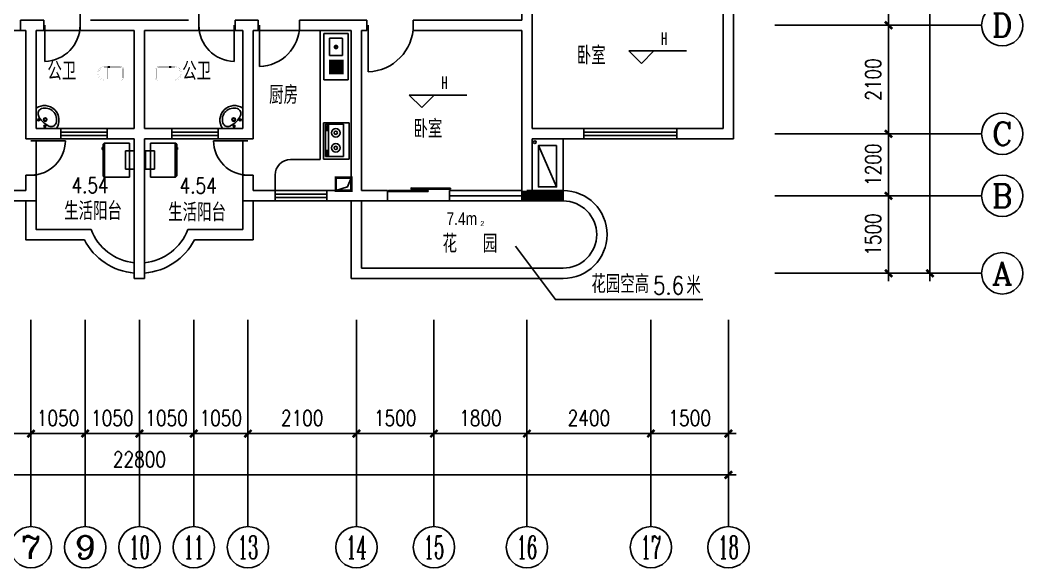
# Model space of a CAD drawing. Header units: millimetres. Extents: x 1697 to 35897, y 606 to 31682.
# Drawn here: x 16486 to 35897, y 606 to 11206 of the extents above; entities that cross this region are included whole.
import ezdxf
from ezdxf.enums import TextEntityAlignment as Align

# ---------------------------------------------------------------- set-up
doc = ezdxf.new("R2010")
doc.units = ezdxf.units.MM
doc.linetypes.add('HIDDEN', pattern=[7.5, 5, -2.5])
for name, color, linetype in [('AXIS', 3, 'Continuous'), ('AXIS_TEXT', 7, 'Continuous'), ('BALCONY', 6, 'Continuous'), ('COLUMN', 7, 'Continuous'), ('HATCH', 5, 'Continuous'), ('JJ', 252, 'Continuous'), ('PUB_DIM', 3, 'Continuous'), ('PUB_TEXT', 7, 'Continuous'), ('TOTHER', 7, 'Continuous'), ('WALL', 255, 'Continuous'), ('WINDOW', 2, 'Continuous'), ('WINDOW_TEXT', 7, 'Continuous')]:
    doc.layers.add(name, color=color, linetype=linetype)
doc.styles.add('-汉鼎简报宋', font='', dxfattribs={"width": 0.8})
doc.styles.add('_HZTXT', font='txt.shx', dxfattribs={"bigfont": 'HZTXT.shx'})
doc.styles.add('COMPLEX', font='COMPLEX')
doc.styles.add('DIM_FONT', font='SIMPLEX.shx', dxfattribs={"width": 0.8})
doc.styles.add('SIMPLEX', font='SIMPLEX.SHX')
doc.styles.get("Standard").update_dxf_attribs({"font": 'arial.ttf'})
doc.styles.get('-汉鼎简报宋').set_extended_font_data('汉鼎简报宋')
doc.dimstyles.new('AXIS', dxfattribs={"dimtxt": 300, "dimasz": 1, "dimexe": 250, "dimexo": 300, "dimgap": 150, "dimtad": 1, "dimdec": 0, "dimdsep": 46, "dimtxsty": 'DIM_FONT', "dimblk": '_DIMX', "dimcen": 2.5, "dimse1": 1, "dimse2": 1, "dimclrt": 7, "dimadec": 0, "dimazin": 0, "dimtfac": 1, "dimtdec": 0, "dimtix": 1, "dimtmove": 2, "dimatfit": 3, "dimldrblk": '_DIMX', "dimfxl": 1, "dimtolj": 1, "dimtzin": 0, "dimarcsym": 0})

# ---------------------------------------------------------------- blocks, each defined once
blk = doc.blocks.new('_AXISO')
blk.add_circle((0, 0), 0.5)
at = {"layer": 'AXIS_TEXT', "style": 'COMPLEX', "width": 1.041667}
blk.add_attdef('A', text='', height=0.56, dxfattribs=at).set_placement((-0.25, -0.28), (0.25, -0.28), align=Align.FIT)
blk = doc.blocks.new('_DIMX')
blk.add_line((-150, 0), (150, 0))
at = {"const_width": 50}
blk.add_lwpolyline([(-70, -70), (70, 70)], dxfattribs=at)
blk = doc.blocks.new('*D117')
at = {"layer": 'AXIS', "color": 0, "lineweight": -2, "transparency": 16777216}
blk.add_line((30196, 3206), (28698, 3206), dxfattribs=at)
at = {"layer": 'DEFPOINTS', "color": 0, "transparency": 16777216}
for p in [(28697, 5406), (30197, 5406), (28697, 3206)]:
    blk.add_point(p, dxfattribs=at)
at = {"layer": 'AXIS', "color": 0, "lineweight": -2, "transparency": 16777216}
for p, rotation in [((28697, 3206), 179.9999999999956), ((30197, 3206), 359.9999999999956)]:
    blk.add_blockref('_DIMX', p, dxfattribs=dict(at, rotation=rotation))
at = {"layer": 'AXIS', "color": 7, "transparency": 16777216, "insert": (29447, 3506), "char_height": 300, "attachment_point": 5, "style": 'DIM_FONT'}
blk.add_mtext('\\A1;1500', dxfattribs=at)
blk = doc.blocks.new('*D118')
at = {"layer": 'AXIS', "color": 0, "lineweight": -2, "transparency": 16777216}
blk.add_line((30196, 2406), (7398, 2406), dxfattribs=at)
at = {"layer": 'DEFPOINTS', "color": 0, "transparency": 16777216}
for p in [(7397, 5406), (30197, 5406), (7397, 2406)]:
    blk.add_point(p, dxfattribs=at)
at = {"layer": 'AXIS', "color": 0, "lineweight": -2, "transparency": 16777216}
for p, rotation in [((7397, 2406), 179.9999999999941), ((30197, 2406), 359.9999999999941)]:
    blk.add_blockref('_DIMX', p, dxfattribs=dict(at, rotation=rotation))
at = {"layer": 'AXIS', "color": 7, "transparency": 16777216, "insert": (18797, 2706), "char_height": 300, "attachment_point": 5, "style": 'DIM_FONT'}
blk.add_mtext('\\A1;22800', dxfattribs=at)
blk = doc.blocks.new('_DBLK')
blk.add_line((-0.45, 0), (-0.45, -0.95))
blk.add_arc((-0.45, 0), 0.95, 270, 0)
at = {"layer": 'WINDOW_TEXT', "style": 'SIMPLEX', "flags": 9}
blk.add_attdef('A', text='', height=1, dxfattribs=at).set_placement((0, 1.5), align=Align.MIDDLE)
blk = doc.blocks.new('M_E12')
at = {"color": 7}
for q in [(0, -393), (392, 0)]:
    blk.add_line((0, 0), q, dxfattribs=at)
for centre, radius in [((48, -168), 19), ((48, -168), 10), ((175, -175), 34.6), ((168, -48), 19), ((175, -175), 26.5), ((168, -48), 10)]:
    blk.add_circle(centre, radius, dxfattribs=at)
for centre, radius, start, end in [((161, -163), 282, 235.0241, 35.2347), ((418, -420), 410, 114.3843, 155.6157), ((174, -176), 222, 251.5651, 18.4349), ((290, -138), 100, 18.4349, 114.3843), ((136, -292), 100, 155.6157, 251.5651)]:
    blk.add_arc(centre, radius, start, end, dxfattribs=at)
at = {"width": 0.8, "flags": 9}
for tag in ['XSIZE', 'YSIZE']:
    blk.add_attdef(tag, (0, 0), '', height=0.5, dxfattribs=at)
blk = doc.blocks.new('*D97')
at = {"layer": 'AXIS', "color": 0, "lineweight": -2, "transparency": 16777216}
for p, q in [((19846, 3206), (19845, 3206)), ((20897, 3206), (19847, 3206)), ((20898, 3206), (20899, 3206))]:
    blk.add_line(p, q, dxfattribs=at)
at = {"layer": 'DEFPOINTS', "color": 0, "transparency": 16777216}
for p in [(19847, 5406), (20897, 5406), (19847, 3206)]:
    blk.add_point(p, dxfattribs=at)
at = {"layer": 'AXIS', "color": 0, "lineweight": -2, "transparency": 16777216}
blk.add_blockref('_DIMX', (19847, 3206), dxfattribs=at)
at = {"layer": 'AXIS', "color": 0, "lineweight": -2, "transparency": 16777216, "rotation": 180}
blk.add_blockref('_DIMX', (20897, 3206), dxfattribs=at)
at = {"layer": 'AXIS', "color": 7, "transparency": 16777216, "insert": (20372, 3506), "char_height": 300, "attachment_point": 5, "style": 'DIM_FONT'}
blk.add_mtext('\\A1;1050', dxfattribs=at)
blk = doc.blocks.new('M_A2ZXL')
blk.add_line((-0.472, 0), (-0.472, -1))
blk.add_arc((-0.5, 0), 1, 271.6231, 0)
blk = doc.blocks.new('*D98')
at = {"layer": 'AXIS', "color": 0, "lineweight": -2, "transparency": 16777216}
blk.add_line((16696, 3206), (14598, 3206), dxfattribs=at)
at = {"layer": 'DEFPOINTS', "color": 0, "transparency": 16777216}
for p in [(14597, 5406), (16697, 5406), (14597, 3206)]:
    blk.add_point(p, dxfattribs=at)
at = {"layer": 'AXIS', "color": 0, "lineweight": -2, "transparency": 16777216, "rotation": 180}
blk.add_blockref('_DIMX', (14597, 3206), dxfattribs=at)
at = {"layer": 'AXIS', "color": 0, "lineweight": -2, "transparency": 16777216}
blk.add_blockref('_DIMX', (16697, 3206), dxfattribs=at)
at = {"layer": 'AXIS', "color": 7, "transparency": 16777216, "insert": (15647, 3506), "char_height": 300, "attachment_point": 5, "style": 'DIM_FONT'}
blk.add_mtext('\\A1;2100', dxfattribs=at)
blk = doc.blocks.new('*D101')
at = {"layer": 'AXIS', "color": 0, "lineweight": -2, "transparency": 16777216}
for p, q in [((18796, 3206), (18795, 3206)), ((19847, 3206), (18797, 3206)), ((19848, 3206), (19849, 3206))]:
    blk.add_line(p, q, dxfattribs=at)
at = {"layer": 'DEFPOINTS', "color": 0, "transparency": 16777216}
for p in [(18797, 5406), (19847, 5406), (18797, 3206)]:
    blk.add_point(p, dxfattribs=at)
at = {"layer": 'AXIS', "color": 0, "lineweight": -2, "transparency": 16777216}
blk.add_blockref('_DIMX', (18797, 3206), dxfattribs=at)
at = {"layer": 'AXIS', "color": 0, "lineweight": -2, "transparency": 16777216, "rotation": 180}
blk.add_blockref('_DIMX', (19847, 3206), dxfattribs=at)
at = {"layer": 'AXIS', "color": 7, "transparency": 16777216, "insert": (19322, 3506), "char_height": 300, "attachment_point": 5, "style": 'DIM_FONT'}
blk.add_mtext('\\A1;1050', dxfattribs=at)
blk = doc.blocks.new('*D102')
at = {"layer": 'AXIS', "color": 0, "lineweight": -2, "transparency": 16777216}
for p, q in [((17746, 3206), (17745, 3206)), ((18797, 3206), (17747, 3206)), ((18798, 3206), (18799, 3206))]:
    blk.add_line(p, q, dxfattribs=at)
at = {"layer": 'DEFPOINTS', "color": 0, "transparency": 16777216}
for p in [(17747, 5406), (18797, 5406), (17747, 3206)]:
    blk.add_point(p, dxfattribs=at)
at = {"layer": 'AXIS', "color": 0, "lineweight": -2, "transparency": 16777216}
blk.add_blockref('_DIMX', (17747, 3206), dxfattribs=at)
at = {"layer": 'AXIS', "color": 0, "lineweight": -2, "transparency": 16777216, "rotation": 180}
blk.add_blockref('_DIMX', (18797, 3206), dxfattribs=at)
at = {"layer": 'AXIS', "color": 7, "transparency": 16777216, "insert": (18272, 3506), "char_height": 300, "attachment_point": 5, "style": 'DIM_FONT'}
blk.add_mtext('\\A1;1050', dxfattribs=at)
blk = doc.blocks.new('*D103')
at = {"layer": 'AXIS', "color": 0, "lineweight": -2, "transparency": 16777216}
for p, q in [((16696, 3206), (16695, 3206)), ((17747, 3206), (16697, 3206)), ((17748, 3206), (17749, 3206))]:
    blk.add_line(p, q, dxfattribs=at)
at = {"layer": 'DEFPOINTS', "color": 0, "transparency": 16777216}
for p in [(16697, 5406), (17747, 5406), (16697, 3206)]:
    blk.add_point(p, dxfattribs=at)
at = {"layer": 'AXIS', "color": 0, "lineweight": -2, "transparency": 16777216}
blk.add_blockref('_DIMX', (16697, 3206), dxfattribs=at)
at = {"layer": 'AXIS', "color": 0, "lineweight": -2, "transparency": 16777216, "rotation": 180}
blk.add_blockref('_DIMX', (17747, 3206), dxfattribs=at)
at = {"layer": 'AXIS', "color": 7, "transparency": 16777216, "insert": (17222, 3506), "char_height": 300, "attachment_point": 5, "style": 'DIM_FONT'}
blk.add_mtext('\\A1;1050', dxfattribs=at)
blk = doc.blocks.new('ICE')
at = {"color": 2}
for p, q in [((-330, 583), (-308, 603)), ((-330, 94), (-330, 583)), ((-308, 603), (308, 603)), ((308, 603), (330, 583)), ((330, 583), (330, 94)), ((330, 94), (-330, 94)), ((-177, 94), (-177, 0)), ((-177, 0), (177, 0)), ((177, 0), (177, 94))]:
    blk.add_line(p, q, dxfattribs=at)
at = {"color": 8}
for p, q in [((-244, 621), (-202, 621)), ((-244, 603), (-244, 621)), ((-202, 603), (-244, 603)), ((-202, 621), (-202, 603)), ((-330, 573), (330, 573)), ((-177, 171), (177, 171)), ((-177, 94), (-177, 171)), ((177, 171), (177, 94))]:
    blk.add_line(p, q, dxfattribs=at)
blk = doc.blocks.new('_E13XXU')
at = {"layer": 'HATCH'}
blk.add_blockref('ICE', (106, 1), dxfattribs=at)
at = {"style": 'DIM_FONT', "width": 0.8, "flags": 9}
for tag in ['XSIZE', 'YSIZE']:
    blk.add_attdef(tag, (0, 0), '', height=0.5, dxfattribs=at)
blk = doc.blocks.new('_WBLK')
for p, q in [((-0.5, 0.5), (0.5, 0.5)), ((0.5, 0.167), (-0.5, 0.167)), ((0.5, -0.167), (-0.5, -0.167)), ((-0.5, -0.5), (0.5, -0.5))]:
    blk.add_line(p, q)
at = {"layer": 'WINDOW_TEXT', "style": 'SIMPLEX', "flags": 9}
blk.add_attdef('A', text='', height=1, dxfattribs=at).set_placement((0, 1.5), align=Align.MIDDLE)
blk = doc.blocks.new('M_E2')
blk.add_line((-306, -118), (-266, -118))
at = {"const_width": 1.5}
for points in [[(-366, 138, 0.97895), (-366, -138, 0.97895)], [(-366, 118, 0.97895), (-366, -118, 0.97895)], [(-306, 118, 0.414214), (-316, 108, 0.414214)], [(0, 88, 0.462192), (-59, 137, 0.462192)], [(-20, 88, 0.414214), (-50, 118, 0.414214)], [(-316, -108, 0.414214), (-306, -118, 0.414214)], [(-59, -137, 0.462192), (0, -88, 0.462192)], [(-50, -118, 0.414214), (-20, -88, 0.414214)]]:
    blk.add_lwpolyline(points, format="xyb", dxfattribs=at)
for points in [[(-366, 137), (-59, 137)], [(-316, 118), (-366, 118)], [(-340, 118), (-266, 118)], [(-316, 108), (-316, -108)], [(-50, 118), (-267, 118)], [(-20, -88), (-20, 88)], [(0, 88), (0, -88)], [(-381, -137), (-59, -137)], [(-316, -118), (-366, -118)], [(-340, -118), (-266, -118)], [(-266, -118), (-50, -118)]]:
    blk.add_lwpolyline(points, dxfattribs=at)
at = {"width": 0.8, "flags": 9}
for tag in ['XSIZE', 'YSIZE']:
    blk.add_attdef(tag, (0, 0), '', height=0.5, dxfattribs=at)
blk = doc.blocks.new('*D113')
at = {"layer": 'AXIS', "color": 0, "lineweight": -2, "transparency": 16777216}
blk.add_line((26296, 3206), (24498, 3206), dxfattribs=at)
at = {"layer": 'DEFPOINTS', "color": 0, "transparency": 16777216}
for p in [(24497, 5406), (26297, 5406), (24497, 3206)]:
    blk.add_point(p, dxfattribs=at)
at = {"layer": 'AXIS', "color": 0, "lineweight": -2, "transparency": 16777216, "rotation": 180}
blk.add_blockref('_DIMX', (24497, 3206), dxfattribs=at)
at = {"layer": 'AXIS', "color": 0, "lineweight": -2, "transparency": 16777216}
blk.add_blockref('_DIMX', (26297, 3206), dxfattribs=at)
at = {"layer": 'AXIS', "color": 7, "transparency": 16777216, "insert": (25397, 3506), "char_height": 300, "attachment_point": 5, "style": 'DIM_FONT'}
blk.add_mtext('\\A1;1800', dxfattribs=at)
blk = doc.blocks.new('*D114')
at = {"layer": 'AXIS', "color": 0, "lineweight": -2, "transparency": 16777216}
blk.add_line((24496, 3206), (22998, 3206), dxfattribs=at)
at = {"layer": 'DEFPOINTS', "color": 0, "transparency": 16777216}
for p in [(22997, 5406), (24497, 5406), (22997, 3206)]:
    blk.add_point(p, dxfattribs=at)
at = {"layer": 'AXIS', "color": 0, "lineweight": -2, "transparency": 16777216, "rotation": 180}
blk.add_blockref('_DIMX', (22997, 3206), dxfattribs=at)
at = {"layer": 'AXIS', "color": 0, "lineweight": -2, "transparency": 16777216}
blk.add_blockref('_DIMX', (24497, 3206), dxfattribs=at)
at = {"layer": 'AXIS', "color": 7, "transparency": 16777216, "insert": (23747, 3506), "char_height": 300, "attachment_point": 5, "style": 'DIM_FONT'}
blk.add_mtext('\\A1;1500', dxfattribs=at)
blk = doc.blocks.new('*D115')
at = {"layer": 'AXIS', "color": 0, "lineweight": -2, "transparency": 16777216}
blk.add_line((22996, 3206), (20898, 3206), dxfattribs=at)
at = {"layer": 'DEFPOINTS', "color": 0, "transparency": 16777216}
for p in [(20897, 5406), (22997, 5406), (20897, 3206)]:
    blk.add_point(p, dxfattribs=at)
at = {"layer": 'AXIS', "color": 0, "lineweight": -2, "transparency": 16777216, "rotation": 180}
blk.add_blockref('_DIMX', (20897, 3206), dxfattribs=at)
at = {"layer": 'AXIS', "color": 0, "lineweight": -2, "transparency": 16777216}
blk.add_blockref('_DIMX', (22997, 3206), dxfattribs=at)
at = {"layer": 'AXIS', "color": 7, "transparency": 16777216, "insert": (21947, 3506), "char_height": 300, "attachment_point": 5, "style": 'DIM_FONT'}
blk.add_mtext('\\A1;2100', dxfattribs=at)
blk = doc.blocks.new('*D116')
at = {"layer": 'AXIS', "color": 0, "lineweight": -2, "transparency": 16777216}
blk.add_line((28696, 3206), (26298, 3206), dxfattribs=at)
at = {"layer": 'DEFPOINTS', "color": 0, "transparency": 16777216}
for p in [(26297, 5406), (28697, 5406), (26297, 3206)]:
    blk.add_point(p, dxfattribs=at)
at = {"layer": 'AXIS', "color": 0, "lineweight": -2, "transparency": 16777216, "rotation": 180}
blk.add_blockref('_DIMX', (26297, 3206), dxfattribs=at)
at = {"layer": 'AXIS', "color": 0, "lineweight": -2, "transparency": 16777216}
blk.add_blockref('_DIMX', (28697, 3206), dxfattribs=at)
at = {"layer": 'AXIS', "color": 7, "transparency": 16777216, "insert": (27497, 3506), "char_height": 300, "attachment_point": 5, "style": 'DIM_FONT'}
blk.add_mtext('\\A1;2400', dxfattribs=at)
blk = doc.blocks.new('M_A14NPV')
for points in [[(0.632, 0.226), (0.629, 0.208), (-0.164, 0.208), (-0.164, 0.229)], [(0.18, 0.178), (0.177, 0.16), (-0.617, 0.16), (-0.617, 0.181)]]:
    blk.add_lwpolyline(points, close=True)
blk = doc.blocks.new('M_E19')
for p, q in [((-323, -113), (-323, -456)), ((299, -113), (-323, -113)), ((299, -456), (299, -113)), ((-323, -400), (299, -400)), ((-323, -456), (299, -456)), ((-291, -422), (-291, -434)), ((-216, -432), (-280, -432)), ((-280, -432), (-280, -448)), ((-280, -448), (-216, -448)), ((-216, -448), (-216, -432)), ((-199, -423), (-199, -434)), ((182, -422), (182, -434)), ((193, -432), (193, -448)), ((257, -432), (193, -432)), ((193, -448), (257, -448)), ((257, -448), (257, -432)), ((274, -423), (274, -434))]:
    blk.add_line(p, q)
for points in [[(-199, -423, 0.259034), (-201, -420, 0.076276), (-213, -415, 0.036515), (-226, -412, 0.026615), (-245, -411, 0.026615), (-264, -412, 0.036515), (-277, -415, 0.076276), (-289, -420, 0.259034), (-291, -423, 0.078462), (-291, -424, 0.056762)], [(-199, -434, 0.259034), (-201, -430, 0.076276), (-213, -425, 0.036515), (-226, -423, 0.026615), (-245, -422, 0.026615), (-264, -423, 0.036515), (-277, -425, 0.076276), (-289, -430, 0.259034), (-291, -434, 0.259034), (-289, -437, 0.056762), (-280, -441, 0.036515)], [(-216, -443, 0.008736), (-213, -442, 0.076276), (-201, -437, 0.259034), (-199, -434, 0.259034)], [(274, -423, 0.259034), (272, -420, 0.076276), (260, -415, 0.036515), (247, -412, 0.026615), (228, -411, 0.026615), (209, -412, 0.036515), (196, -415, 0.076276), (184, -420, 0.259034), (182, -423, 0.078462), (182, -424, 0.056762)], [(274, -434, 0.259034), (272, -430, 0.076276), (260, -425, 0.036515), (247, -423, 0.026615), (228, -422, 0.026615), (209, -423, 0.036515), (196, -425, 0.076276), (184, -430, 0.259034), (182, -434, 0.259034), (184, -437, 0.056762), (193, -441, 0.036515)], [(257, -443, 0.008736), (260, -442, 0.076276), (272, -437, 0.259034), (274, -434, 0.259034)]]:
    blk.add_lwpolyline(points, format="xyb")
at = {"layer": 'TOTHER', "linetype": 'Continuous'}
for p, q in [((-350, 0), (350, 0)), ((-350, -500), (-350, 0)), ((350, 0), (350, -500)), ((350, -500), (-350, -500))]:
    blk.add_line(p, q, dxfattribs=at)
for centre, radius in [((-158, -259), 82.5), ((134, -259), 82.5), ((-158, -259), 31.6), ((134, -259), 31.6)]:
    blk.add_circle(centre, radius, dxfattribs=at)
at = {"width": 0.8, "flags": 9}
for tag in ['XSIZE', 'YSIZE']:
    blk.add_attdef(tag, (0, 0), '', height=0.5, dxfattribs=at)
blk = doc.blocks.new('M_E16')
for p, q in [((-359, -351), (-359, -119)), ((-347, -107), (-34, -107)), ((-22, -119), (-22, -351)), ((63, -103), (336, -103)), ((63, -132), (336, -132)), ((63, -153), (336, -153)), ((63, -182), (336, -182)), ((-34, -363), (-347, -363)), ((63, -203), (336, -203)), ((63, -232), (336, -232)), ((63, -253), (336, -253)), ((63, -282), (336, -282)), ((63, -303), (336, -303)), ((63, -332), (336, -332)), ((63, -353), (336, -353))]:
    blk.add_line(p, q)
for points, const_width in [([(-353, -95), (-370, -113)], 1.91), ([(-370, -357), (-370, -113)], 2), ([(-353, -95), (-28, -95)], 1.8), ([(-10, -113), (-28, -95)], 1.91), ([(-10, -113), (-10, -357)], 2), ([(-370, -357), (-353, -375)], 1.91), ([(-28, -375), (-353, -375)], 1.8), ([(-28, -375), (-10, -357)], 1.91)]:
    blk.add_lwpolyline(points, dxfattribs=dict(const_width=const_width))
for points in [[(-347, -107), (-351, -108), (-354, -110), (-357, -113), (-358, -117), (-359, -119)], [(-22, -119), (-23, -115), (-25, -111), (-28, -109), (-32, -107), (-34, -107)], [(-359, -351), (-358, -355), (-356, -358), (-353, -361), (-349, -363), (-347, -363)], [(-216, -235), (-215, -245), (-209, -255), (-202, -261), (-192, -265), (-182, -265), (-172, -261), (-164, -255), (-159, -245), (-157, -235), (-159, -225), (-164, -215), (-172, -209), (-182, -205), (-192, -205), (-202, -209), (-209, -215), (-215, -225), (-216, -235)], [(-206, -235), (-205, -242), (-201, -248), (-196, -252), (-190, -254), (-183, -254), (-177, -252), (-172, -248), (-169, -242), (-168, -235), (-169, -228), (-172, -222), (-177, -218), (-183, -215), (-190, -215), (-196, -218), (-201, -222), (-205, -228), (-206, -235)], [(-34, -363), (-30, -362), (-26, -360), (-24, -357), (-22, -353), (-22, -351)]]:
    blk.add_lwpolyline(points)
at = {"layer": 'TOTHER', "linetype": 'Continuous'}
for p, q in [((-450, 0), (450, 0)), ((-450, -471), (-450, 0)), ((450, 0), (450, -471)), ((-450, -471), (450, -471))]:
    blk.add_line(p, q, dxfattribs=at)
at = {"layer": 'TOTHER', "linetype": 'HIDDEN'}
blk.add_line((-450, 0), (-450, -300), dxfattribs=at)
at = {"width": 0.8, "flags": 9}
for tag in ['XSIZE', 'YSIZE']:
    blk.add_attdef(tag, (0, 0), '', height=0.5, dxfattribs=at)
blk = doc.blocks.new('_FZH')
blk.add_solid([(-0.5, -0.5), (0.5, -0.5), (-0.5, 0.5), (0.5, 0.5)])
blk = doc.blocks.new('*D83')
at = {"layer": 'AXIS', "color": 0, "lineweight": -2, "transparency": 16777216}
blk.add_line((34097, 23105), (34097, 6307), dxfattribs=at)
at = {"layer": 'DEFPOINTS', "color": 0, "transparency": 16777216}
for p in [(31097, 23106), (31097, 6306), (34097, 6306)]:
    blk.add_point(p, dxfattribs=at)
at = {"layer": 'AXIS', "color": 0, "lineweight": -2, "transparency": 16777216}
for p, rotation in [((34097, 23106), 90), ((34097, 6306), 270)]:
    blk.add_blockref('_DIMX', p, dxfattribs=dict(at, rotation=rotation))
at = {"layer": 'AXIS', "color": 7, "transparency": 16777216, "insert": (33797, 14706), "char_height": 300, "attachment_point": 5, "rotation": 90, "style": 'DIM_FONT'}
blk.add_mtext('\\A1;16800', dxfattribs=at)
blk = doc.blocks.new('*D84')
at = {"layer": 'AXIS', "color": 0, "lineweight": -2, "transparency": 16777216}
blk.add_line((33297, 7805), (33297, 6307), dxfattribs=at)
at = {"layer": 'DEFPOINTS', "color": 0, "transparency": 16777216}
for p in [(31097, 7806), (31097, 6306), (33297, 6306)]:
    blk.add_point(p, dxfattribs=at)
at = {"layer": 'AXIS', "color": 0, "lineweight": -2, "transparency": 16777216}
for p, rotation in [((33297, 7806), 90), ((33297, 6306), 270)]:
    blk.add_blockref('_DIMX', p, dxfattribs=dict(at, rotation=rotation))
at = {"layer": 'AXIS', "color": 7, "transparency": 16777216, "insert": (32997, 7056), "char_height": 300, "attachment_point": 5, "rotation": 90, "style": 'DIM_FONT'}
blk.add_mtext('\\A1;1500', dxfattribs=at)
blk = doc.blocks.new('*D87')
at = {"layer": 'AXIS', "color": 0, "lineweight": -2, "transparency": 16777216}
blk.add_line((33297, 12305), (33297, 11107), dxfattribs=at)
at = {"layer": 'DEFPOINTS', "color": 0, "transparency": 16777216}
for p in [(31097, 12306), (31097, 11106), (33297, 11106)]:
    blk.add_point(p, dxfattribs=at)
at = {"layer": 'AXIS', "color": 0, "lineweight": -2, "transparency": 16777216}
for p, rotation in [((33297, 12306), 90), ((33297, 11106), 270)]:
    blk.add_blockref('_DIMX', p, dxfattribs=dict(at, rotation=rotation))
at = {"layer": 'AXIS', "color": 7, "transparency": 16777216, "insert": (32997, 11706), "char_height": 300, "attachment_point": 5, "rotation": 90, "style": 'DIM_FONT'}
blk.add_mtext('\\A1;1200', dxfattribs=at)
blk = doc.blocks.new('*D88')
at = {"layer": 'AXIS', "color": 0, "lineweight": -2, "transparency": 16777216}
blk.add_line((33297, 11105), (33297, 9007), dxfattribs=at)
at = {"layer": 'DEFPOINTS', "color": 0, "transparency": 16777216}
for p in [(31097, 11106), (31097, 9006), (33297, 9006)]:
    blk.add_point(p, dxfattribs=at)
at = {"layer": 'AXIS', "color": 0, "lineweight": -2, "transparency": 16777216}
for p, rotation in [((33297, 11106), 90), ((33297, 9006), 270)]:
    blk.add_blockref('_DIMX', p, dxfattribs=dict(at, rotation=rotation))
at = {"layer": 'AXIS', "color": 7, "transparency": 16777216, "insert": (32997, 10056), "char_height": 300, "attachment_point": 5, "rotation": 90, "style": 'DIM_FONT'}
blk.add_mtext('\\A1;2100', dxfattribs=at)
blk = doc.blocks.new('*D89')
at = {"layer": 'AXIS', "color": 0, "lineweight": -2, "transparency": 16777216}
blk.add_line((33297, 9005), (33297, 7807), dxfattribs=at)
at = {"layer": 'DEFPOINTS', "color": 0, "transparency": 16777216}
for p in [(31097, 9006), (31097, 7806), (33297, 7806)]:
    blk.add_point(p, dxfattribs=at)
at = {"layer": 'AXIS', "color": 0, "lineweight": -2, "transparency": 16777216}
for p, rotation in [((33297, 9006), 90), ((33297, 7806), 270)]:
    blk.add_blockref('_DIMX', p, dxfattribs=dict(at, rotation=rotation))
at = {"layer": 'AXIS', "color": 7, "transparency": 16777216, "insert": (32997, 8406), "char_height": 300, "attachment_point": 5, "rotation": 90, "style": 'DIM_FONT'}
blk.add_mtext('\\A1;1200', dxfattribs=at)

msp = doc.modelspace()

# ---------------------------------------------------------------- linework, layer by layer
at = {"layer": 'AXIS'}
for p, q in [((35097.5, 11106.2), (31097.5, 11106.2)), ((35097.5, 9006.2), (31097.5, 9006.2)), ((35097.5, 7806.2), (31097.5, 7806.2)), ((35097.5, 6306.2), (31097.5, 6306.2)), ((16697.5, 1406.2), (16697.5, 5406.2)), ((17747.5, 1406.2), (17747.5, 5406.2)), ((18797.5, 1406.2), (18797.5, 5406.2)), ((19847.5, 1406.2), (19847.5, 5406.2)), ((20897.5, 1406.2), (20897.5, 5406.2)), ((22997.5, 1406.2), (22997.5, 5406.2)), ((24497.5, 1406.2), (24497.5, 5406.2)), ((26297.5, 1406.2), (26297.5, 5406.2)), ((28697.5, 1406.2), (28697.5, 5406.2)), ((30197.5, 1406.2), (30197.5, 5406.2))]:
    msp.add_line(p, q, dxfattribs=at)
at = {"layer": 'BALCONY'}
for p, q in [((26520.2, 8778.8), (26870.2, 7978.8)), ((26997.5, 8906.2), (26997.5, 7906.2)), ((22897.5, 6206.6), (22897.5, 7706.2)), ((23097.5, 6406.6), (23097.5, 7706.2)), ((26997.5, 6406.6), (23097.5, 6406.6)), ((26997.5, 6206.6), (22897.5, 6206.6))]:
    msp.add_line(p, q, dxfattribs=at)
msp.add_lwpolyline([(26870.2, 8778.8), (26870.2, 7978.8), (26520.2, 7978.8), (26520.2, 8778.8)], close=True, dxfattribs=at)
at = {"layer": 'BALCONY', "const_width": 200}
msp.add_lwpolyline([(26197.5, 7806.2), (26997.5, 7806.2)], dxfattribs=at)
at = {"layer": 'BALCONY'}
for points in [[(16597.5, 7706.2), (16597.5, 6956.2), (17731, 6956.2)], [(16797.5, 7706.2), (16797.5, 7156.2), (17860.7, 7156.2)], [(20797.5, 7706.2), (20797.5, 7156.2), (19734.2, 7156.2)], [(20997.5, 7706.2), (20997.5, 6956.2), (19864, 6956.2)]]:
    msp.add_lwpolyline(points, dxfattribs=at)
msp.add_circle((26448.7, 8842.6), 25, dxfattribs=at)
for centre, radius, start, end in [((26997.5, 7056.4), 849.8, 270, 90), ((26997.5, 7056.4), 649.8, 270, 90), ((18797.5, 7506.2), 1000, 200.48732, 264.26083), ((18797.5, 7506.2), 1000, 275.73917, 339.51268), ((18797.5, 7506.2), 1200, 207.27961, 265.21981), ((18797.5, 7506.2), 1200, 274.78019, 332.72039)]:
    msp.add_arc(centre, radius, start, end, dxfattribs=at)
at = {"layer": 'JJ'}
for p, q in [((22297.5, 8506.2), (22297.5, 11006.2)), ((16797.5, 8206.2), (16797.5, 8871.2)), ((20797.5, 8206.2), (20797.5, 8871.2)), ((22297.5, 8506.2), (21722.5, 8506.2)), ((21422.5, 8206.2), (21422.5, 7906.2))]:
    msp.add_line(p, q, dxfattribs=at)
at = {"layer": 'JJ', "const_width": 50}
msp.add_lwpolyline([(22897.5, 7906.2), (22597.5, 7906.2), (22597.5, 8156.2), (22897.5, 8156.2)], close=True, dxfattribs=at)
at = {"layer": 'JJ'}
for points in [[(22897.5, 8156.2), (22826.5, 7977.4), (22597.5, 7906.2)], [(26074.1, 6832.3), (26846.8, 5798.5), (29701.2, 5798.5)]]:
    msp.add_lwpolyline(points, dxfattribs=at)
msp.add_arc((21722.5, 8206.2), 300, 90, 180, dxfattribs=at)
at = {"layer": 'PUB_DIM'}
for p, q in [((28511.3, 10368.8), (28271.3, 10608.8)), ((29384.4, 10608.8), (28271.3, 10608.8)), ((28751.3, 10608.8), (28511.3, 10368.8)), ((24260.6, 9514.8), (24020.6, 9754.8)), ((25133.8, 9754.8), (24020.6, 9754.8)), ((24500.6, 9754.8), (24260.6, 9514.8))]:
    msp.add_line(p, q, dxfattribs=at)
at = {"layer": 'WALL'}
for p, q in [((30297.6, 14806.2), (30297.6, 8906.2)), ((30097.6, 12506.2), (30097.6, 9106.2)), ((17647.5, 12206.2), (17647.5, 11006.2)), ((19947.5, 12206.2), (19947.5, 11006.2)), ((26197.5, 11506.2), (26197.5, 11206.2)), ((26397.5, 9106.2), (26397.5, 11506.2)), ((16497.5, 11206.2), (16947.5, 11206.2)), ((16497.5, 11006.2), (16497.5, 11206.2)), ((16947.5, 11006.2), (16947.5, 11206.2)), ((17847.5, 11206.2), (19747.5, 11206.2)), ((20647.5, 11206.2), (21097.5, 11206.2)), ((20647.5, 11006.2), (20647.5, 11206.2)), ((21097.5, 11006.2), (21097.5, 11206.2)), ((21897.5, 11206.2), (23197.5, 11206.2)), ((21897.5, 11006.2), (21897.5, 11206.2)), ((23197.5, 11006.2), (23197.5, 11206.2)), ((24097.5, 11206.2), (26197.5, 11206.2)), ((24097.5, 11006.2), (24097.5, 11206.2)), ((16597.5, 11006.2), (16497.5, 11006.2)), ((16597.5, 11006.2), (16597.5, 8906.2)), ((16797.5, 11006.2), (16947.5, 11006.2)), ((16797.5, 9106.2), (16797.5, 11006.2)), ((17647.5, 11006.2), (18697.5, 11006.2)), ((18697.5, 11006.2), (18697.5, 9106.2)), ((18897.5, 11006.2), (18897.5, 9106.2)), ((18897.5, 11006.2), (19947.5, 11006.2)), ((20647.5, 11006.2), (20797.5, 11006.2)), ((20797.5, 9106.2), (20797.5, 11006.2)), ((20997.5, 11006.2), (20997.5, 8906.2)), ((20997.5, 11006.2), (21097.5, 11006.2)), ((21897.5, 11006.2), (22897.5, 11006.2)), ((22897.5, 7906.2), (22897.5, 11006.2)), ((23097.5, 11006.2), (23197.5, 11006.2)), ((23097.5, 11006.2), (23097.5, 7906.2)), ((24097.5, 11006.2), (26197.5, 11006.2)), ((26197.5, 7706.2), (26197.5, 11006.2)), ((16797.5, 9106.2), (17272.5, 9106.2)), ((17272.5, 9106.2), (17272.5, 8906.2)), ((18172.5, 9106.2), (18697.5, 9106.2)), ((18172.5, 9106.2), (18172.5, 8906.2)), ((18897.5, 9106.2), (19422.5, 9106.2)), ((19422.5, 9106.2), (19422.5, 8906.2)), ((20322.5, 9106.2), (20797.5, 9106.2)), ((20322.5, 9106.2), (20322.5, 8906.2)), ((27397.5, 9106.2), (26397.5, 9106.2)), ((27397.5, 9106.2), (27397.5, 8906.2)), ((30097.6, 9106.2), (29197.5, 9106.2)), ((29197.5, 9106.2), (29197.5, 8906.2)), ((17272.5, 8906.2), (16597.5, 8906.2)), ((18697.5, 8906.2), (18172.5, 8906.2)), ((18697.5, 8906.2), (18697.5, 6206.2)), ((18897.5, 8906.2), (18897.5, 6206.2)), ((19422.5, 8906.2), (18897.5, 8906.2)), ((20997.5, 8906.2), (20322.5, 8906.2)), ((26397.5, 7906.2), (26397.5, 8906.2)), ((26397.5, 8906.2), (27397.5, 8906.2)), ((29197.5, 8906.2), (30297.6, 8906.2)), ((16597.5, 8206.2), (16597.5, 7906.2)), ((16797.5, 8206.2), (16597.5, 8206.2)), ((16797.5, 8206.2), (16797.5, 7706.2)), ((20797.5, 8206.2), (20797.5, 7706.2)), ((20797.5, 8206.2), (20997.5, 8206.2)), ((20997.5, 8206.2), (20997.5, 7906.2)), ((16172.5, 7906.2), (16597.5, 7906.2)), ((21422.5, 7906.2), (20997.5, 7906.2)), ((21422.5, 7906.2), (21422.5, 7706.2)), ((22897.5, 7906.2), (22422.5, 7906.2)), ((22422.5, 7906.2), (22422.5, 7706.2)), ((23097.5, 7906.2), (23597.5, 7906.2)), ((23597.5, 7906.2), (23597.5, 7706.2)), ((26297.5, 7906.2), (26997.5, 7906.2)), ((26997.5, 7706.2), (26997.5, 7906.2)), ((16172.5, 7706.2), (16797.5, 7706.2)), ((20797.5, 7706.2), (21422.5, 7706.2)), ((22422.5, 7706.2), (23597.5, 7706.2)), ((26297.5, 7706.2), (26997.5, 7706.2)), ((18897.5, 6206.2), (18697.5, 6206.2))]:
    msp.add_line(p, q, dxfattribs=at)
at = {"layer": 'WINDOW'}
for p, q in [((15697.5, 11006.2), (16497.5, 11006.2)), ((16947.5, 11006.2), (17647.5, 11006.2)), ((19947.5, 11006.2), (20797.5, 11006.2)), ((21097.5, 11006.2), (21897.5, 11006.2)), ((24797.5, 7906.2), (26197.5, 7906.2)), ((24797.5, 7706.2), (24797.5, 7906.2)), ((24797.5, 7806.2), (26297.5, 7806.2)), ((23597.5, 7706.2), (24797.5, 7706.2)), ((24797.5, 7706.2), (26397.5, 7706.2))]:
    msp.add_line(p, q, dxfattribs=at)

# ---------------------------------------------------------------- block references
at = {"layer": 'AXIS'}
ref = msp.add_blockref('_AXISO', (35497.5, 11106.2), dxfattribs=dict(at, xscale=-800, yscale=800, zscale=800))
ref.add_attrib('A', 'D', dxfattribs={"layer": 'AXIS_TEXT', "height": 448, "style": 'COMPLEX', "width": 1.102941}).set_placement((35297.5, 10882.2), (35697.5, 10882.2), align=Align.FIT)
ref = msp.add_blockref('_AXISO', (35497.5, 9006.2), dxfattribs=dict(at, xscale=-800, yscale=800, zscale=800))
ref.add_attrib('A', 'C', dxfattribs={"layer": 'AXIS_TEXT', "height": 448, "style": 'COMPLEX', "width": 1.25}).set_placement((35297.5, 8782.2), (35697.5, 8782.2), align=Align.FIT)
ref = msp.add_blockref('_AXISO', (35497.5, 7806.2), dxfattribs=dict(at, xscale=-800, yscale=800, zscale=800))
ref.add_attrib('A', 'B', dxfattribs={"layer": 'AXIS_TEXT', "height": 448, "style": 'COMPLEX', "width": 1.102941}).set_placement((35297.5, 7582.2), (35697.5, 7582.2), align=Align.FIT)
ref = msp.add_blockref('_AXISO', (35497.5, 6306.2), dxfattribs=dict(at, xscale=-800, yscale=800, zscale=800))
ref.add_attrib('A', 'A', dxfattribs={"layer": 'AXIS_TEXT', "height": 448, "style": 'COMPLEX', "width": 1.041667}).set_placement((35297.5, 6082.2), (35697.5, 6082.2), align=Align.FIT)
ref = msp.add_blockref('_AXISO', (16697.5, 1006.2), dxfattribs=dict(at, xscale=-800, yscale=800, zscale=800, rotation=180))
ref.add_attrib('A', '7', dxfattribs={"layer": 'AXIS_TEXT', "height": 448, "style": 'COMPLEX', "width": 1.339286}).set_placement((16497.5, 782.2), (16897.5, 782.2), align=Align.FIT)
ref = msp.add_blockref('_AXISO', (17747.5, 1006.2), dxfattribs=dict(at, xscale=-800, yscale=800, zscale=800, rotation=180))
ref.add_attrib('A', '9', dxfattribs={"layer": 'AXIS_TEXT', "height": 448, "style": 'COMPLEX', "width": 1.339286}).set_placement((17547.5, 782.2), (17947.5, 782.2), align=Align.FIT)
ref = msp.add_blockref('_AXISO', (18797.5, 1006.2), dxfattribs=dict(at, xscale=-800, yscale=800, zscale=800, rotation=180))
ref.add_attrib('A', '10', dxfattribs={"layer": 'AXIS_TEXT', "height": 448, "style": 'COMPLEX', "width": 0.646552}).set_placement((18597.5, 782.2), (18997.5, 782.2), align=Align.FIT)
ref = msp.add_blockref('_AXISO', (19847.5, 1006.2), dxfattribs=dict(at, xscale=-800, yscale=800, zscale=800, rotation=180))
ref.add_attrib('A', '11', dxfattribs={"layer": 'AXIS_TEXT', "height": 448, "style": 'COMPLEX', "width": 0.78125}).set_placement((19647.5, 782.2), (20047.5, 782.2), align=Align.FIT)
ref = msp.add_blockref('_AXISO', (20897.5, 1006.2), dxfattribs=dict(at, xscale=-800, yscale=800, zscale=800, rotation=180))
ref.add_attrib('A', '13', dxfattribs={"layer": 'AXIS_TEXT', "height": 448, "style": 'COMPLEX', "width": 0.646552}).set_placement((20697.5, 782.2), (21097.5, 782.2), align=Align.FIT)
ref = msp.add_blockref('_AXISO', (22997.5, 1006.2), dxfattribs=dict(at, xscale=-800, yscale=800, zscale=800, rotation=180))
ref.add_attrib('A', '14', dxfattribs={"layer": 'AXIS_TEXT', "height": 448, "style": 'COMPLEX', "width": 0.604839}).set_placement((22797.5, 782.2), (23197.5, 782.2), align=Align.FIT)
ref = msp.add_blockref('_AXISO', (24497.5, 1006.2), dxfattribs=dict(at, xscale=-800, yscale=800, zscale=800, rotation=180))
ref.add_attrib('A', '15', dxfattribs={"layer": 'AXIS_TEXT', "height": 448, "style": 'COMPLEX', "width": 0.646552}).set_placement((24297.5, 782.2), (24697.5, 782.2), align=Align.FIT)
ref = msp.add_blockref('_AXISO', (26297.5, 1006.2), dxfattribs=dict(at, xscale=-800, yscale=800, zscale=800, rotation=180))
ref.add_attrib('A', '16', dxfattribs={"layer": 'AXIS_TEXT', "height": 448, "style": 'COMPLEX', "width": 0.646552}).set_placement((26097.5, 782.2), (26497.5, 782.2), align=Align.FIT)
ref = msp.add_blockref('_AXISO', (28697.5, 1006.2), dxfattribs=dict(at, xscale=-800, yscale=800, zscale=800, rotation=180))
ref.add_attrib('A', '17', dxfattribs={"layer": 'AXIS_TEXT', "height": 448, "style": 'COMPLEX', "width": 0.646552}).set_placement((28497.5, 782.2), (28897.5, 782.2), align=Align.FIT)
ref = msp.add_blockref('_AXISO', (30197.5, 1006.2), dxfattribs=dict(at, xscale=-800, yscale=800, zscale=800, rotation=180))
ref.add_attrib('A', '18', dxfattribs={"layer": 'AXIS_TEXT', "height": 448, "style": 'COMPLEX', "width": 0.646552}).set_placement((29997.5, 782.2), (30397.5, 782.2), align=Align.FIT)
at = {"layer": 'COLUMN', "xscale": -200, "yscale": 200, "zscale": 200, "rotation": 180}
msp.add_blockref('_FZH', (26297.5, 7806.2), dxfattribs=at)
at = {"layer": 'JJ'}
for name, p, rotation in [('M_E16', (22836.5, 10497.4), 270), ('M_E2', (19106.5, 10177.4), 180), ('M_E12', (20797.5, 9106.2), 180), ('M_E19', (22856.5, 8867.4), 270), ('_E13XXU', (18913.8, 8603.4), 270)]:
    msp.add_blockref(name, p, dxfattribs=dict(at, rotation=rotation))
at = {"layer": 'JJ', "xscale": -1}
for name, p, rotation in [('M_E2', (18488.5, 10177.4), 180), ('M_E12', (16797.5, 9106.2), 180), ('_E13XXU', (18696.7, 8603.4), 90)]:
    msp.add_blockref(name, p, dxfattribs=dict(at, rotation=rotation))
at = {"layer": 'WINDOW'}
for name, p, xscale, yscale, zscale in [('M_A2ZXL', (17297.5, 11106.2), 700, 700, 700), ('M_A14NPV', (24212.5, 7737.7), 960, 960, 960)]:
    msp.add_blockref(name, p, dxfattribs=dict(at, xscale=xscale, yscale=yscale, zscale=zscale))
for name, p, xscale, yscale, zscale, rotation in [('M_A2ZXL', (20297.5, 11106.2), 700, -700, 700, 180), ('M_A2ZXL', (21497.5, 11106.2), 800, 800, 800, 359.9999999989995), ('M_A2ZXL', (23647.5, 11106.2), -900, -900, 900, 180), ('_WBLK', (17722.5, 9006.2), -900, 200.0000000087311, 900, 180), ('_WBLK', (19872.5, 9006.2), -900, 200.0000000087311, 900, 180), ('_WBLK', (28297.5, 9006.2), -1800, 199.9999999956926, 1800, 180), ('_DBLK', (16697.5, 8556.2), -700, 700, 700, 90), ('_DBLK', (20897.5, 8556.2), 700, 700, 700, 270), ('_WBLK', (21922.5, 7806.2), 1000, 200.0000000086147, 1000, 180)]:
    msp.add_blockref(name, p, dxfattribs=dict(at, xscale=xscale, yscale=yscale, zscale=zscale, rotation=rotation))

# ---------------------------------------------------------------- texts
at = {"layer": 'PUB_DIM', "style": 'DIM_FONT', "width": 0.5}
for p in [(28947.8, 10848.8), (24697.2, 9994.8)]:
    msp.add_text('H', height=240, dxfattribs=at).set_placement(p, align=Align.MIDDLE)
at = {"layer": 'PUB_TEXT', "width": 0.8}
for s, height, style, p in [('卧室', 350, '_HZTXT', (27261.8, 10346.8)), ('公卫', 350, '_HZTXT', (17015.5, 10044.2)), ('公卫', 350, '_HZTXT', (19625.5, 10044.2)), ('厨房', 350, '_HZTXT', (21307.1, 9583.4)), ('卧室', 350, '_HZTXT', (24099.6, 8926.6)), ('4.54', 300, '_HZTXT', (17481.6, 7859.9)), ('4.54', 300, '_HZTXT', (19573.9, 7852)), ('生活阳台', 350, '_HZTXT', (17339.2, 7335.9)), ('生活阳台', 350, '_HZTXT', (19352.1, 7310.3)), ('7.4m', 250, '-汉鼎简报宋', (24739.9, 7239.3)), ('2', 100, '-汉鼎简报宋', (25396, 7220.1)), ('花  园', 350, '_HZTXT', (24664.7, 6705.4)), ('花园空高', 350, '_HZTXT', (27543, 5923.9)), ('5.6', 350, '_HZTXT', (28739.1, 5897.4)), ('米', 350, '_HZTXT', (29382.3, 5894.6))]:
    msp.add_text(s, height=height, dxfattribs=dict(at, style=style)).set_placement(p)
at = {"layer": 'WINDOW', "style": 'SIMPLEX', "flags": 9}
msp.add_attdef('A', text='', height=1, dxfattribs=at).set_placement((25547.5, 7806.2), align=Align.MIDDLE)

# ---------------------------------------------------------------- dimensions: what is measured, and where the dimension line sits
at = {"layer": 'AXIS'}
for p1, p2, distance, picture, middle in [((31097.5, 23106.2), (31097.5, 6306.2), 3000, '*D83', (33797.5, 14706.2)), ((30197.5, 5406.2), (7397.5, 5406.2), 3000, '*D118', (18797.5, 2706.2)), ((30197.5, 5406.2), (28697.5, 5406.2), 2200, '*D117', (29447.5, 3506.2))]:
    dim = msp.add_aligned_dim(p1=p1, p2=p2, distance=distance, dimstyle='AXIS', dxfattribs=at)
    dim.commit()
    dim.dimension.update_dxf_attribs({"geometry": picture, "text_midpoint": middle})
for base, p1, p2, angle, picture, middle in [((33297.5, 11106.2), (31097.5, 12306.2), (31097.5, 11106.2), 270, '*D87', (32997.5, 11706.2)), ((33297.5, 9006.2), (31097.5, 11106.2), (31097.5, 9006.2), 270, '*D88', (32997.5, 10056.2)), ((33297.5, 7806.2), (31097.5, 9006.2), (31097.5, 7806.2), 270, '*D89', (32997.5, 8406.2)), ((33297.5, 6306.2), (31097.5, 7806.2), (31097.5, 6306.2), 270, '*D84', (32997.5, 7056.2)), ((14597.5, 3206.2), (16697.5, 5406.2), (14597.5, 5406.2), 180, '*D98', (15647.5, 3506.2)), ((16697.5, 3206.2), (17747.5, 5406.2), (16697.5, 5406.2), 180, '*D103', (17222.5, 3506.2)), ((17747.5, 3206.2), (18797.5, 5406.2), (17747.5, 5406.2), 180, '*D102', (18272.5, 3506.2)), ((18797.5, 3206.2), (19847.5, 5406.2), (18797.5, 5406.2), 180, '*D101', (19322.5, 3506.2)), ((19847.5, 3206.2), (20897.5, 5406.2), (19847.5, 5406.2), 180, '*D97', (20372.5, 3506.2)), ((20897.5, 3206.2), (22997.5, 5406.2), (20897.5, 5406.2), 180, '*D115', (21947.5, 3506.2)), ((22997.5, 3206.2), (24497.5, 5406.2), (22997.5, 5406.2), 180, '*D114', (23747.5, 3506.2)), ((24497.5, 3206.2), (26297.5, 5406.2), (24497.5, 5406.2), 180, '*D113', (25397.5, 3506.2)), ((26297.5, 3206.2), (28697.5, 5406.2), (26297.5, 5406.2), 180, '*D116', (27497.5, 3506.2))]:
    dim = msp.add_linear_dim(base=base, p1=p1, p2=p2, angle=angle, dimstyle='AXIS', dxfattribs=at)
    dim.commit()
    dim.dimension.update_dxf_attribs({"geometry": picture, "text_midpoint": middle})

doc.saveas('drawing.dxf')
